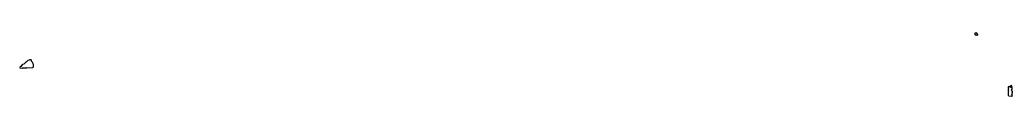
# Model space of a CAD drawing. Header units: millimetres. Extents: x 0 to 4410, y 0 to 283.
import ezdxf

# ---------------------------------------------------------------- set-up
doc = ezdxf.new("R2010")
doc.units = ezdxf.units.MM
doc.layers.add('Y', color=7, linetype='Continuous')

msp = doc.modelspace()

# ---------------------------------------------------------------- linework, layer by layer
at = {"layer": 'Y'}
for points in [[(4245.2, 273.6), (4245.2, 279.4), (4248.3, 283.1), (4257.4, 273.7), (4254.3, 269.9), (4251.9, 272.8), (4249.5, 270), (4245.2, 273.6)], [(1.4, 125), (0, 126.5), (1.3, 128), (1.3, 130.9), (4.5, 134.5), (7.1, 134.5), (13.4, 143), (18.5, 144.5), (27.4, 153.1), (28.7, 151.7), (37.5, 160.2), (42.6, 161.6), (45.2, 164.5), (47.8, 164.5), (49.7, 162.3), (51, 158), (54.8, 153.7), (56.1, 149.4), (59.9, 143.7), (58.6, 129.3), (56.7, 127.1), (31.2, 125.7), (28.7, 127.1), (27.5, 125.7), (12.2, 125.7), (11, 124.3), (1.4, 125)], [(4393, 3.7), (4394.2, 5.1), (4393, 6.5), (4394.2, 8), (4394.2, 22.3), (4395.4, 23.7), (4394.2, 25.1), (4394.2, 32.3), (4395.4, 33.7), (4394.2, 35.1), (4394.2, 42.3), (4397.3, 46), (4402, 40.3), (4404.4, 43.1), (4408.7, 38), (4408.7, 32.2), (4405.2, 28), (4409.9, 22.3), (4409.9, 15.1), (4408.7, 13.7), (4409.9, 10.8), (4407.5, 7.9), (4409.9, 3.7), (4406.9, 0), (4395.4, 0.7), (4393, 3.7)], [(4405.6, 50.3), (4408.7, 46.5), (4405.6, 42.8), (4402.5, 46.5), (4405.6, 50.3)]]:
    msp.add_lwpolyline(points, close=True, dxfattribs=at)

doc.saveas('drawing.dxf')
